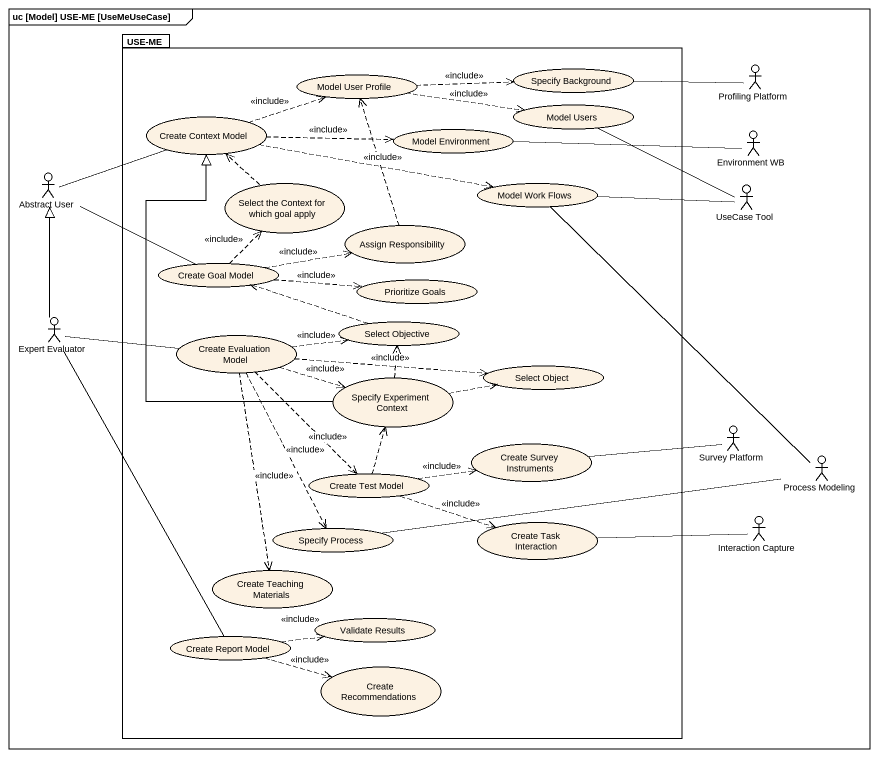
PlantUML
@startuml
mainframe uc [Model] USE-ME [UseMeUseCase]
package "USE-ME" as USE_ME {
  usecase "Specify Background" as Specify_Background
  usecase "Model User Profile" as Model_User_Profile
  usecase "Model Users" as Model_Users
  usecase "Create Context Model" as Create_Context_Model
  usecase "Model Environment" as Model_Environment
  usecase "Select the Context for which goal apply" as Select_the_Context_for
  usecase "Model Work Flows" as Model_Work_Flows
  usecase "Assign Responsibility" as Assign_Responsibility
  usecase "Create Goal Model" as Create_Goal_Model
  usecase "Prioritize Goals" as Prioritize_Goals
  usecase "Create Evaluation Model" as Create_Evaluation_Model
  usecase "Select Objective" as Select_Objective
  usecase "Specify Experiment Context" as Specify_Experiment_Context
  usecase "Select Object" as Select_Object
  usecase "Create Survey Instruments" as Create_Survey_Instruments
  usecase "Create Test Model" as Create_Test_Model
  usecase "Specify Process" as Specify_Process
  usecase "Create Task Interaction" as Create_Task_Interaction
  usecase "Create Teaching Materials" as Create_Teaching_Materials
  usecase "Create Report Model" as Create_Report_Model
  usecase "Validate Results" as Validate_Results
  usecase "Create Recommendations" as Create_Recommendations
}
actor "Profiling Platform" as Profiling_Platform
actor "Environment WB" as Environment_WB
actor "Abstract User" as Abstract_User
actor "UseCase Tool" as UseCase_Tool
actor "Expert Evaluator" as Expert_Evaluator
actor "Survey Platform" as Survey_Platform
actor "Process Modeling" as Process_Modeling
actor "Interaction Capture" as Interaction_Capture
Specify_Background -right- Profiling_Platform
Model_User_Profile .right.> Specify_Background : <<include>>
Model_User_Profile .right.> Model_Users : <<include>>
Model_Users -right- UseCase_Tool
Create_Context_Model .right.> Model_User_Profile : <<include>>
Create_Context_Model .right.> Model_Environment : <<include>>
Create_Context_Model .right.> Model_Work_Flows : <<include>>
Environment_WB -left- Model_Environment
Abstract_User -right- Create_Context_Model
Abstract_User -right- Create_Goal_Model
Select_the_Context_for .up.> Create_Context_Model
UseCase_Tool -left- Model_Work_Flows
Assign_Responsibility .up.> Model_User_Profile
Create_Goal_Model .up.> Select_the_Context_for : <<include>>
Create_Goal_Model .right.> Assign_Responsibility : <<include>>
Create_Goal_Model .right.> Prioritize_Goals : <<include>>
Expert_Evaluator -up-|> Abstract_User
Expert_Evaluator -right- Create_Evaluation_Model
Expert_Evaluator -- Create_Report_Model
Create_Evaluation_Model .right.> Select_Objective : <<include>>
Create_Evaluation_Model .right.> Specify_Experiment_Context : <<include>>
Create_Evaluation_Model .right.> Select_Object : <<include>>
Create_Evaluation_Model ..> Create_Test_Model : <<include>>
Create_Evaluation_Model ..> Specify_Process : <<include>>
Create_Evaluation_Model ..> Create_Teaching_Materials : <<include>>
Select_Objective .left.> Create_Goal_Model
Specify_Experiment_Context -up-|> Create_Context_Model
Specify_Experiment_Context .up.> Select_Objective
Specify_Experiment_Context .right.> Select_Object
Survey_Platform -left- Create_Survey_Instruments
Process_Modeling -up- Model_Work_Flows
Process_Modeling -left- Specify_Process
Create_Test_Model .up.> Specify_Experiment_Context
Create_Test_Model .right.> Create_Survey_Instruments : <<include>>
Create_Test_Model .right.> Create_Task_Interaction : <<include>>
Interaction_Capture -left- Create_Task_Interaction
Create_Report_Model .right.> Validate_Results : <<include>>
Create_Report_Model .right.> Create_Recommendations : <<include>>
@enduml
